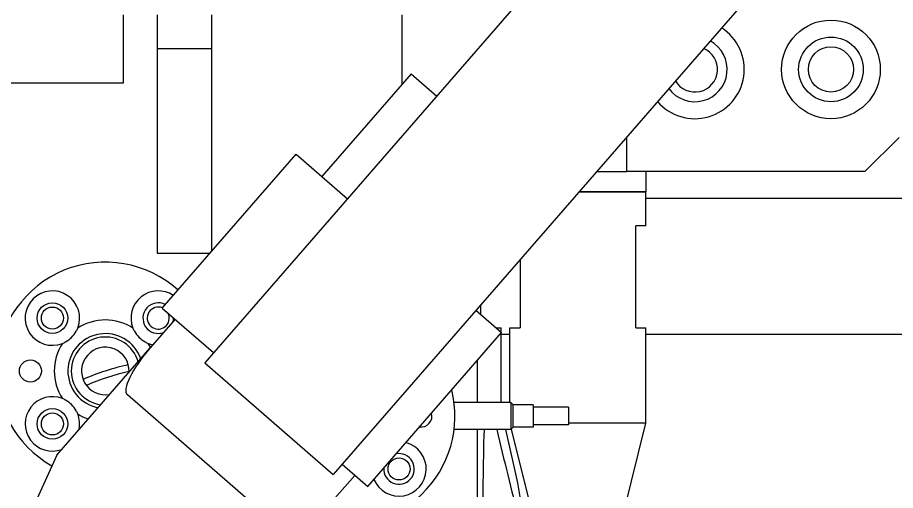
# Model space of a CAD drawing. Header units: millimetres. Extents: x 0 to 7722, y 0 to 5460.
# Drawn here: x 1713.4 to 1842.4, y 3552.1 to 3621.6 of the extents above; entities that cross this region are included whole.
import ezdxf

# ---------------------------------------------------------------- set-up
doc = ezdxf.new("R2010")
doc.units = ezdxf.units.MM
doc.header["$LTSCALE"] = 5
doc.layers.get('0').update_dxf_attribs({"linetype": 'CONTINUOUS'})

msp = doc.modelspace()

# ---------------------------------------------------------------- linework, layer by layer
for p, q in [((2003.469, 3872.924), (1740.893, 3570.821)), ((2023.358, 3857.698), (1759.762, 3554.421)), ((1728.931, 3621.983), (1728.931, 3611.983)), ((1733.931, 3621.983), (1733.931, 3616.983)), ((1741.931, 3616.983), (1741.931, 3621.983)), ((1769.931, 3611.852), (1769.931, 3621.983)), ((1741.931, 3616.983), (1733.931, 3616.983)), ((1733.931, 3616.983), (1733.931, 3586.983)), ((1741.931, 3587.259), (1741.931, 3616.983)), ((1771.231, 3613.348), (1758.111, 3598.253)), ((1771.231, 3613.348), (1775.005, 3610.068)), ((1728.931, 3611.983), (1676.931, 3611.983)), ((1802.931, 3598.983), (1802.931, 3604.088)), ((1842.931, 3603.983), (1837.931, 3598.983)), ((1734.657, 3578.89), (1754.338, 3601.533)), ((1754.338, 3601.533), (1761.885, 3594.973)), ((1758.111, 3598.253), (1761.885, 3594.973)), ((1798.494, 3598.983), (1802.931, 3598.983)), ((1837.931, 3598.983), (1802.931, 3598.983)), ((1805.738, 3598.983), (1805.738, 3595.983)), ((1805.738, 3595.983), (1795.886, 3595.983)), ((1795.886, 3595.983), (1805.738, 3595.983)), ((1805.738, 3590.983), (1805.738, 3595.983)), ((1867.931, 3594.983), (1805.738, 3594.983)), ((1804.238, 3575.983), (1804.238, 3590.983)), ((1805.738, 3590.983), (1804.238, 3590.983)), ((1733.931, 3586.983), (1741.691, 3586.983)), ((1787.238, 3586.033), (1787.238, 3575.983)), ((1734.657, 3578.89), (1742.205, 3572.33)), ((1781.482, 3577.94), (1781.482, 3579.41)), ((1780.754, 3578.573), (1784.528, 3575.293)), ((1736.544, 3577.25), (1732.889, 3573.045)), ((1764.848, 3552.65), (1784.528, 3575.293)), ((1783.734, 3575.983), (1784.482, 3575.983)), ((1784.482, 3575.333), (1784.482, 3575.983)), ((1784.482, 3565.011), (1784.482, 3575.24)), ((1785.738, 3574.983), (1784.482, 3574.983)), ((1785.738, 3575.983), (1787.238, 3575.983)), ((1785.738, 3565.011), (1785.738, 3575.983)), ((1804.238, 3575.983), (1805.738, 3575.983)), ((1805.738, 3561.983), (1805.738, 3575.983)), ((1867.931, 3574.983), (1805.738, 3574.983)), ((1719.16, 3557.249), (1732.889, 3573.045)), ((1780.931, 3571.155), (1780.931, 3565.011)), ((1740.893, 3570.821), (1759.762, 3554.421)), ((1752.923, 3545.79), (1729.526, 3566.126)), ((1785.869, 3565.011), (1777.55, 3565.011)), ((1785.869, 3565.011), (1785.869, 3561.01)), ((1786.176, 3564.704), (1785.869, 3565.011)), ((1786.176, 3564.704), (1786.176, 3561.317)), ((1789.176, 3564.661), (1786.176, 3564.661)), ((1789.176, 3564.661), (1789.176, 3561.361)), ((1794.376, 3564.311), (1789.176, 3564.311)), ((1794.376, 3564.311), (1794.376, 3561.711)), ((1785.869, 3561.01), (1777.55, 3561.01)), ((1780.931, 3561.01), (1780.931, 3534.983)), ((1785.107, 3561.01), (1786.486, 3554.944)), ((1786.176, 3561.317), (1785.869, 3561.01)), ((1789.238, 3547.983), (1785.959, 3561.1)), ((1789.176, 3561.361), (1786.176, 3561.361)), ((1794.376, 3561.711), (1789.176, 3561.711)), ((1805.738, 3561.983), (1794.376, 3561.983)), ((1801.8, 3546.233), (1805.738, 3561.983)), ((1719.16, 3557.249), (1716.209, 3550.805)), ((1761.074, 3555.93), (1764.848, 3552.65)), ((1762.961, 3554.29), (1759.306, 3550.085))]:
    msp.add_line(p, q)
for centre, radius in [((1832.931, 3613.983), 7.25), ((1832.931, 3613.983), 4.75), ((1832.931, 3613.983), 3.324), ((1718.512, 3577.411), 2.25), ((1718.512, 3577.411), 1.621), ((1715.29, 3569.633), 1.621), ((1718.512, 3561.855), 2.25), ((1718.512, 3561.855), 1.621), ((1769.454, 3555.232), 1.621)]:
    msp.add_circle(centre, radius)
for centre, radius, start, end in [((1812.931, 3613.983), 7.25, 220.6238, 57.38461), ((1812.931, 3613.983), 4.75, 216.15109, 61.85733), ((1812.931, 3613.983), 3.324, 210.46626, 67.54215), ((1726.29, 3569.633), 16, 48.1368, 240.63896), ((1718.512, 3577.411), 4, 338.42033, 291.57967), ((1734.068, 3577.411), 4, 56.5592, 201.57967), ((1734.068, 3577.411), 2.25, 62.52146, 290.33128), ((1734.068, 3577.411), 1.621, 67.93562, 27.00962), ((1726.29, 3569.633), 7.5, 57.23876, 122.76124), ((1734.068, 3577.411), 2.25, 347.67713, 0.91787), ((1726.29, 3569.633), 5.5, 19.09779, 258.91062), ((1726.29, 3569.633), 7.5, 147.23876, 212.76124), ((1726.29, 3569.633), 5, 15.74393, 262.26449), ((1726.29, 3569.633), 7.5, 27.55792, 32.76124), ((1734.068, 3577.411), 4, 248.42033, 258.57656), ((1726.29, 3569.633), 3.5, 357.42294, 280.58548), ((1737.931, 3533.983), 37.5, 102.73425, 113.43304), ((1737.931, 3533.983), 36.5, 102.88857, 113.27873), ((1761.676, 3563.011), 16, 253.722, 13.94664), ((1718.512, 3561.855), 4, 68.42033, 290.3567), ((1726.29, 3569.633), 7.5, 237.23876, 250.45049), ((1718.512, 3561.855), 4, 347.65171, 21.57967), ((1772.676, 3563.011), 1.621, 262.22327, 15.78514), ((1769.454, 3555.232), 4, 202.53669, 75.47173), ((1769.454, 3555.232), 2.25, 176.59962, 101.4088)]:
    msp.add_arc(centre, radius, start, end)
for centre, major_axis, ratio, start_param, end_param in [((1734.399, 3571.733), (-4.873, -5.607), 0.2692308, 4.712389, 6.2831853), ((1768.806, 3542.497), (0.234, -33.857), 0.5633503, 1.9432155, 1.943368)]:
    msp.add_ellipse(centre, major_axis=major_axis, ratio=ratio, start_param=start_param, end_param=end_param)
for points, knots in [([(1719.983, 3573.691), (1720.14, 3573.753), (1720.299, 3573.828), (1720.772, 3574.091), (1721.079, 3574.321), (1721.602, 3574.844), (1721.832, 3575.151), (1722.095, 3575.624), (1722.17, 3575.783), (1722.232, 3575.94)], [2.18387117, 2.18387117, 2.18387117, 2.18387117, 2.23916947, 2.23916947, 2.34992256, 2.34992256, 2.46067565, 2.46067565, 2.51597396, 2.51597396, 2.51597396, 2.51597396]), ([(1730.349, 3575.94), (1730.411, 3575.783), (1730.485, 3575.624), (1730.748, 3575.151), (1730.979, 3574.844), (1731.501, 3574.321), (1731.809, 3574.091), (1732.281, 3573.828), (1732.441, 3573.753), (1732.597, 3573.691)], [2.18387117, 2.18387117, 2.18387117, 2.18387117, 2.23916947, 2.23916947, 2.34992256, 2.34992256, 2.46067565, 2.46067565, 2.51597396, 2.51597396, 2.51597396, 2.51597396]), ([(1722.232, 3563.326), (1722.17, 3563.482), (1722.095, 3563.642), (1721.832, 3564.114), (1721.602, 3564.422), (1721.079, 3564.944), (1720.772, 3565.175), (1720.299, 3565.438), (1720.14, 3565.512), (1719.983, 3565.574)], [2.18387117, 2.18387117, 2.18387117, 2.18387117, 2.23916947, 2.23916947, 2.34992256, 2.34992256, 2.46067565, 2.46067565, 2.51597396, 2.51597396, 2.51597396, 2.51597396]), ([(1781.76, 3545.463), (1781.777, 3548.085), (1781.801, 3550.785), (1781.866, 3555.72), (1781.914, 3558.569), (1781.99, 3561.01)], [-1.4770918, -1.4770918, -1.4770918, -1.4770918, -0.853376, -0.853376, -0.2628387, -0.2628387, -0.2628387, -0.2628387])]:
    msp.add_open_spline(points, degree=3, knots=knots)
for points in [[(1783.826, 3561.01), (1784.877, 3556.521), (1785.979, 3552.135), (1787.095, 3547.781)], [(1786.487, 3554.939), (1787.013, 3552.627), (1787.392, 3550.275), (1787.634, 3547.911)]]:
    msp.add_open_spline(points, degree=3)

doc.saveas('drawing.dxf')
